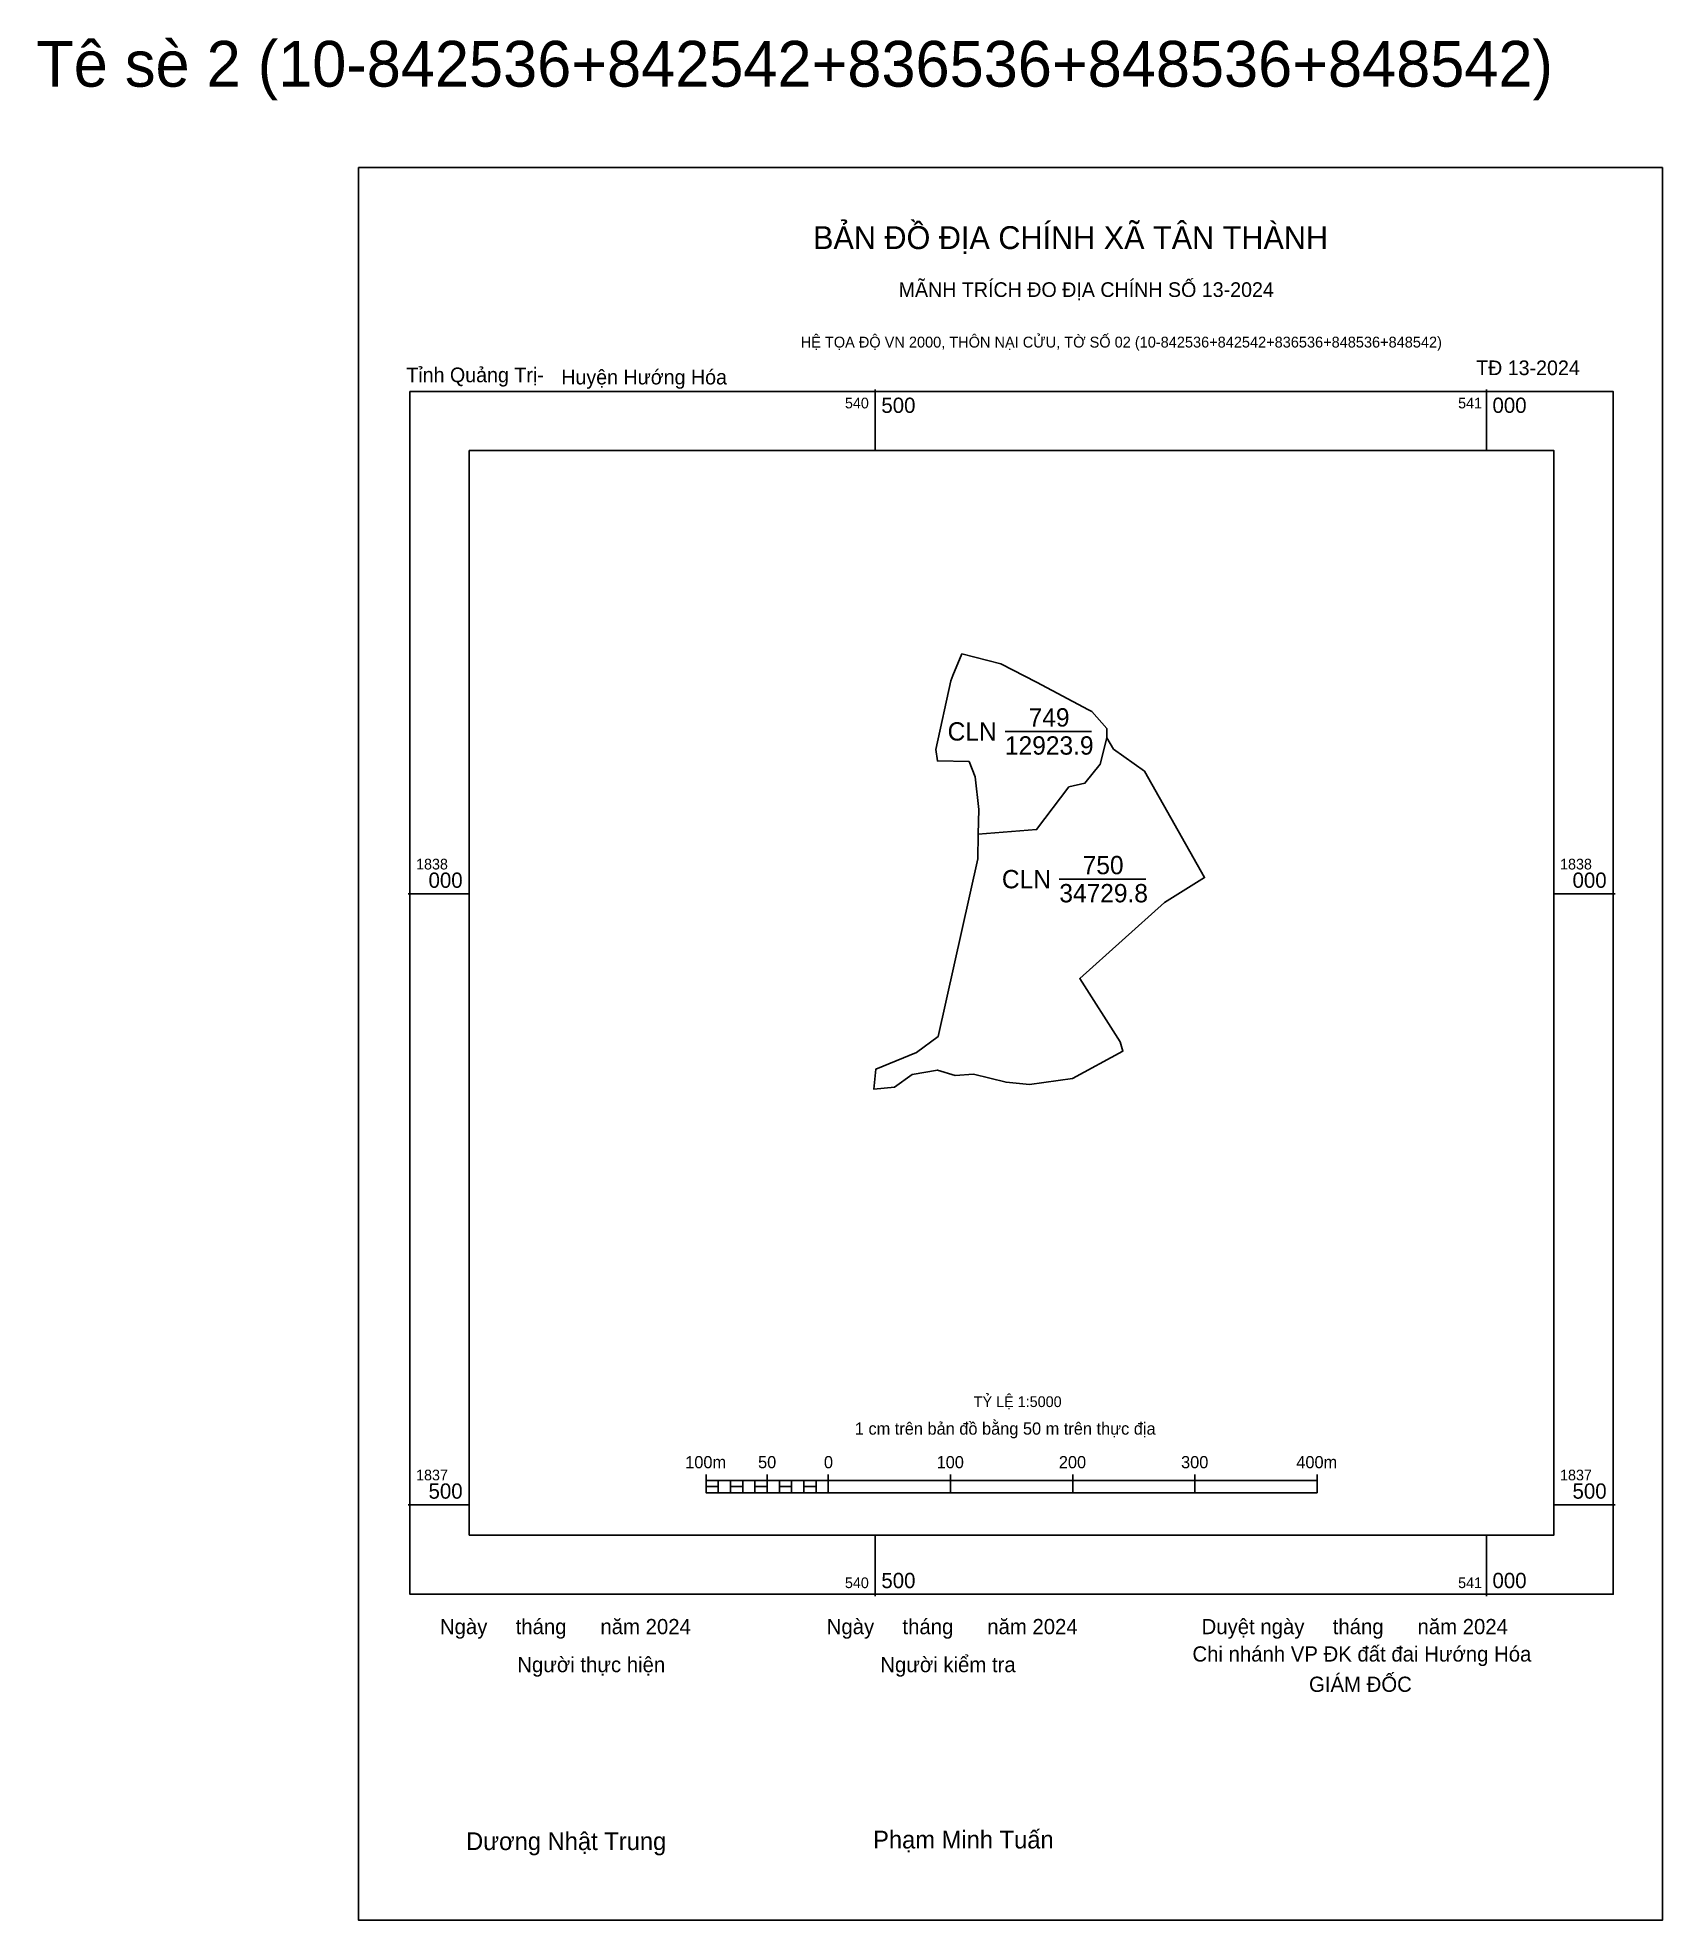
# Model space of a CAD drawing. Extents: x 539815 to 541144, y 1837160 to 1838701.
import ezdxf

# ---------------------------------------------------------------- set-up
doc = ezdxf.new("R2010")
doc.units = 0
for name, color, linetype in [('Level 10', 7, 'Continuous'), ('Level 13', 7, 'Continuous'), ('Level 15', 7, 'Continuous'), ('Level 27', 7, 'Continuous'), ('Level 55', 7, 'Continuous'), ('Level 6', 7, 'Continuous'), ('Level 62', 7, 'Continuous'), ('Level 63', 7, 'Continuous'), ('Level 9', 7, 'Continuous')]:
    doc.layers.add(name, color=color, linetype=linetype)

msp = doc.modelspace()

# ---------------------------------------------------------------- linework, layer by layer
at = {"layer": 'Level 10'}
for p, q in [((540606.2, 1838133), (540677, 1838133)), ((540650.5, 1838012.1), (540721.4, 1838012.1))]:
    msp.add_line(p, q, dxfattribs=at)
for points in [[(540689.4, 1838127.8), (540684.1, 1838106.3), (540671.6, 1838090.6), (540658.5, 1838087.6), (540632, 1838052.6), (540584.3, 1838049), (540584.7, 1838069.2), (540581.8, 1838095.7), (540576.8, 1838108.3), (540550.9, 1838108.9), (540549.5, 1838118.3), (540561.8, 1838174.4), (540563.6, 1838178.7), (540570.9, 1838196.5), (540602.7, 1838188.2), (540631.8, 1838173.2), (540674.5, 1838150.7), (540677.3, 1838149.2), (540689.6, 1838135.3)], [(540684.1, 1838106.3), (540689.4, 1838127.8), (540694.8, 1838118.5), (540720.4, 1838100.4), (540769.4, 1838013.4), (540736.7, 1837993), (540667.3, 1837930.8), (540700.3, 1837878.8), (540702.6, 1837871.2), (540661.4, 1837848.8), (540626.3, 1837844), (540607.1, 1837845.9), (540580.3, 1837852.6), (540565.4, 1837851.3), (540550.8, 1837855.8), (540530.1, 1837852.1), (540515.7, 1837841.7), (540498.7, 1837840.2), (540500.6, 1837856.6), (540533.7, 1837870.3), (540551.4, 1837883.2), (540583.8, 1838028.7), (540584.3, 1838049), (540632, 1838052.6), (540658.5, 1838087.6), (540671.6, 1838090.6)]]:
    msp.add_lwpolyline(points, close=True, dxfattribs=at)
at = {"layer": 'Level 15'}
msp.add_lwpolyline([(540077.2, 1838594.5), (541144, 1838594.5), (541144, 1837159.9), (540077.2, 1837159.9)], close=True, dxfattribs=at)
at = {"layer": 'Level 27'}
for p, q in [((540689.4, 1838127.8), (540689.4, 1838127.9)), ((540584.3, 1838049), (540584.3, 1838049.1)), ((540769.4, 1838013.4), (540769.5, 1838013.3)), ((540500.6, 1837856.6), (540500.6, 1837856.6)), ((540702.6, 1837871.2), (540702.6, 1837871.2)), ((540565.4, 1837851.3), (540565.3, 1837851.2))]:
    msp.add_line(p, q, dxfattribs=at)
at = {"layer": 'Level 62'}
msp.add_lwpolyline([(540167.8, 1838362.8), (541055.3, 1838362.8), (541055.3, 1837475.2), (540167.8, 1837475.2)], close=True, dxfattribs=at)
at = {"layer": 'Level 63'}
for p, q in [((540500, 1838412.8), (540500, 1838362.8)), ((541000, 1838412.8), (541000, 1838362.8)), ((540117.8, 1838000), (540167.8, 1838000)), ((541055.3, 1838000), (541105.3, 1838000)), ((540361.6, 1837524.9), (540361.6, 1837509.9)), ((540361.6, 1837519.9), (540861.6, 1837519.9)), ((540371.6, 1837519.9), (540371.6, 1837509.9)), ((540381.6, 1837519.9), (540381.6, 1837509.9)), ((540391.6, 1837519.9), (540391.6, 1837509.9)), ((540401.6, 1837519.9), (540401.6, 1837509.9)), ((540411.6, 1837524.9), (540411.6, 1837509.9)), ((540411.6, 1837519.9), (540411.6, 1837509.9)), ((540421.6, 1837519.9), (540421.6, 1837509.9)), ((540431.6, 1837519.9), (540431.6, 1837509.9)), ((540441.6, 1837519.9), (540441.6, 1837509.9)), ((540451.6, 1837519.9), (540451.6, 1837509.9)), ((540461.6, 1837524.9), (540461.6, 1837509.9)), ((540461.6, 1837519.9), (540461.6, 1837509.9)), ((540561.6, 1837524.9), (540561.6, 1837509.9)), ((540661.6, 1837524.9), (540661.6, 1837509.9)), ((540761.6, 1837524.9), (540761.6, 1837509.9)), ((540861.6, 1837524.9), (540861.6, 1837509.9)), ((540361.6, 1837509.9), (540861.6, 1837509.9)), ((540117.8, 1837500), (540167.8, 1837500)), ((541055.3, 1837500), (541105.3, 1837500)), ((540500, 1837475.2), (540500, 1837425.2)), ((541000, 1837475.2), (541000, 1837425.2))]:
    msp.add_line(p, q, dxfattribs=at)
for points in [[(540119.3, 1838411.2), (541103.8, 1838411.2), (541103.8, 1837426.8), (540119.3, 1837426.8)], [(540361.6, 1837514.9), (540371.6, 1837514.9), (540371.6, 1837509.9), (540361.6, 1837509.9)], [(540361.6, 1837514.9), (540371.6, 1837514.9), (540371.6, 1837509.9), (540361.6, 1837509.9)], [(540381.6, 1837514.9), (540391.6, 1837514.9), (540391.6, 1837509.9), (540381.6, 1837509.9)], [(540401.6, 1837514.9), (540411.6, 1837514.9), (540411.6, 1837509.9), (540401.6, 1837509.9)], [(540421.6, 1837514.9), (540431.6, 1837514.9), (540431.6, 1837509.9), (540421.6, 1837509.9)], [(540441.6, 1837514.9), (540451.6, 1837514.9), (540451.6, 1837509.9), (540441.6, 1837509.9)]]:
    msp.add_lwpolyline(points, close=True, dxfattribs=at)

# ---------------------------------------------------------------- texts
at = {"layer": 'Level 13'}
for s, p in [('749', (540625.5, 1838137)), ('CLN', (540559.2, 1838125.5)), ('12923.9', (540606.1, 1838114)), ('750', (540669.7, 1838016.1)), ('CLN', (540603.6, 1838004.6)), ('34729.8', (540650.6, 1837993.1))]:
    msp.add_text(s, height=15, dxfattribs=at).set_placement(p)
at = {"layer": 'Level 55'}
msp.add_text('Tê sè 2 (10-842536+842542+836536+848536+848542)', height=37.5, dxfattribs=at).set_placement((539813.6, 1838660.7))
at = {"layer": 'Level 6'}
msp.add_text('TỶ LỆ 1:5000', height=8.79, dxfattribs=at).set_placement((540580.6, 1837580))
at = {"layer": 'Level 63'}
for s, height, p in [('BẢN ĐỒ ĐỊA CHÍNH XÃ TÂN THÀNH', 18.718, (540449.1, 1838527.8)), ('MÃNH TRÍCH ĐO ĐỊA CHÍNH SỐ 13-2024', 12.011, (540519.1, 1838488.6)), ('HỆ TỌA ĐỘ VN 2000, THÔN NẠI CỬU, TỜ SỐ 02 (10-842536+842542+836536+848536+848542)', 8.891, (540439, 1838447.2)), ('540', 8.75, (540475.2, 1838397.4)), ('500', 12.5, (540505, 1838393.7)), ('541', 8.75, (540976.9, 1838397.4)), ('000', 12.5, (541005, 1838393.7)), ('1838', 8.75, (540124.3, 1838020)), ('1838', 8.75, (541060.3, 1838020)), ('000', 12.5, (540134.5, 1838005)), ('000', 12.5, (541070.5, 1838005)), ('1 cm trên bản đồ bằng 50 m trên thực địa', 10, (540483.3, 1837557.4)), ('100m', 10, (540344.5, 1837529.9)), ('50', 10, (540404.1, 1837529.9)), ('0', 10, (540458, 1837529.9)), ('100', 10, (540550.2, 1837529.9)), ('200', 10, (540650.2, 1837529.9)), ('300', 10, (540750.2, 1837529.9)), ('400m', 10, (540844.5, 1837529.9)), ('1837', 8.75, (540124.3, 1837520)), ('500', 12.5, (540134.5, 1837505)), ('1837', 8.75, (541060.3, 1837520)), ('500', 12.5, (541070.5, 1837505)), ('540', 8.75, (540475.2, 1837431.8)), ('500', 12.5, (540505, 1837431.8)), ('541', 8.75, (540976.9, 1837431.8)), ('000', 12.5, (541005, 1837431.8)), ('Ngày     tháng      năm 2024', 12.442, (540143.8, 1837394.1)), ('Ngày     tháng      năm 2024', 12.442, (540460.3, 1837394.1)), ('Duyệt ngày     tháng      năm 2024', 12.442, (540767, 1837394.1)), ('Chi nhánh VP ĐK đất đai Hướng Hóa', 12.442, (540759.5, 1837371.7)), ('Người thực hiện', 12.442, (540207.1, 1837363)), ('Người kiểm tra', 12.442, (540504.1, 1837363)), ('GIÁM ĐỐC', 12.44, (540854.9, 1837346.9)), ('Dương Nhật Trung', 14.512, (540165.2, 1837217.4)), ('Phạm Minh Tuấn', 14.512, (540498.2, 1837218.7))]:
    msp.add_text(s, height=height, dxfattribs=at).set_placement(p)
at = {"layer": 'Level 9'}
for s, height, p in [('Tỉnh Quảng Trị-', 12.011, (540116.3, 1838418.8)), ('Huyện Hướng Hóa', 12.011, (540243.1, 1838417)), ('TĐ 13-2024', 12.01, (540991.6, 1838424.6))]:
    msp.add_text(s, height=height, dxfattribs=at).set_placement(p)

doc.saveas('drawing.dxf')
